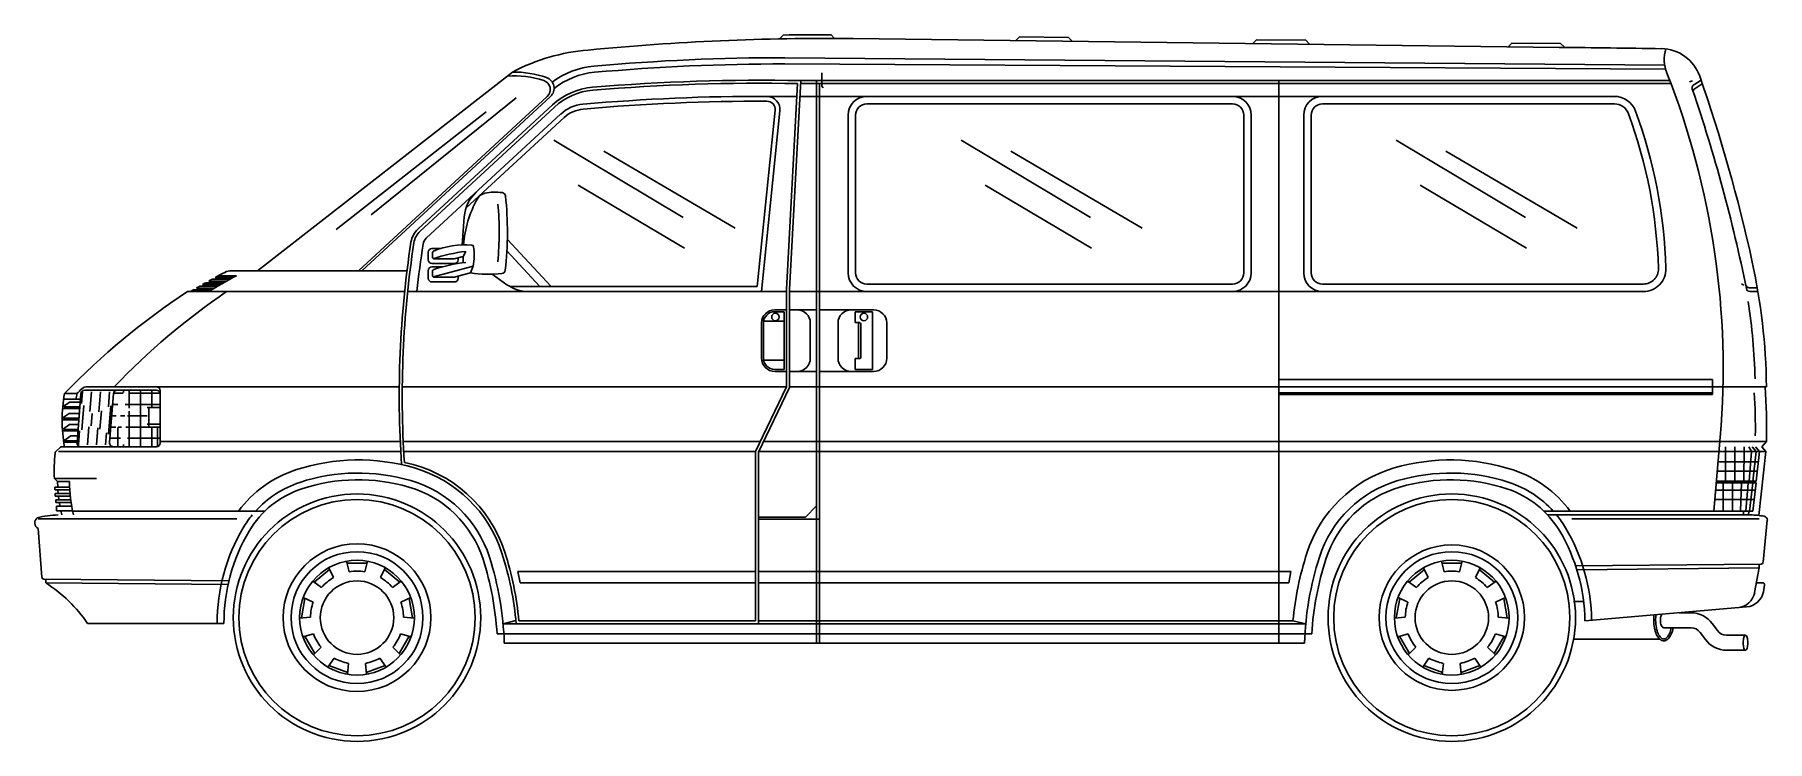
# Model space of a CAD drawing. Extents: x 0 to 4.62, y 0 to 1.89.
import ezdxf

# ---------------------------------------------------------------- set-up
doc = ezdxf.new("R2010")
doc.units = 0
doc.header["$LTSCALE"] = 0.0006
doc.header["$MEASUREMENT"] = 0
doc.layers.get('0').update_dxf_attribs({"linetype": 'CONTINUOUS'})

msp = doc.modelspace()

# ---------------------------------------------------------------- linework, layer by layer
for p, q in [((1.9953, 1.8842), (1.9851, 1.874)), ((2.122, 1.8853), (2.132, 1.8752)), ((2.182, 1.8749), (4.0651, 1.8513)), ((2.6253, 1.8794), (2.6154, 1.8695)), ((2.6253, 1.8794), (2.7559, 1.878)), ((2.7559, 1.878), (2.766, 1.8679)), ((3.2575, 1.8715), (3.2476, 1.8616)), ((3.2575, 1.8715), (3.3891, 1.8701)), ((3.3891, 1.8701), (3.3992, 1.86)), ((3.939, 1.8629), (3.9291, 1.853)), ((3.939, 1.8629), (4.0688, 1.8616)), ((4.0688, 1.8616), (4.0789, 1.8515)), ((1.9992, 1.8073), (4.3487, 1.7936)), ((1.9994, 1.8238), (4.3465, 1.8037)), ((0.5933, 1.2556), (1.2732, 1.7855)), ((2.0419, 1.763), (2.0117, 1.2053)), ((2.0419, 1.763), (4.3599, 1.763)), ((2.0844, 1.763), (2.0844, 0.2621)), ((2.0984, 1.783), (2.0984, 1.748)), ((3.3174, 1.763), (3.3174, 0.2621)), ((4.4201, 1.7621), (4.4128, 1.7592)), ((4.4433, 1.7641), (4.4239, 1.7517)), ((1.3658, 1.7204), (0.8628, 1.2556)), ((1.3744, 1.7203), (0.8717, 1.2556)), ((0.8961, 1.4042), (1.2831, 1.7165)), ((1.9519, 1.7206), (2.0316, 1.7206)), ((2.0334, 1.7547), (2.0037, 1.2057)), ((2.0396, 1.7206), (4.2121, 1.7206)), ((2.0415, 1.755), (4.363, 1.755)), ((2.0924, 1.755), (2.0924, 0.2621)), ((2.0984, 1.748), (2.1014, 1.7435)), ((4.4466, 1.7544), (4.4272, 1.7419)), ((0.8028, 1.3652), (1.2033, 1.6798)), ((1.3796, 1.6978), (1.0209, 1.3662)), ((1.385, 1.6919), (1.0263, 1.3604)), ((1.402, 1.6736), (1.0433, 1.342)), ((1.4108, 1.664), (1.149, 1.422)), ((1.9254, 1.2131), (1.9736, 1.6834)), ((1.9371, 1.2001), (1.9866, 1.682)), ((2.1684, 1.6706), (2.1684, 1.25)), ((2.1884, 1.6706), (2.1884, 1.25)), ((2.2184, 1.7006), (3.1934, 1.7006)), ((3.2234, 1.25), (3.2234, 1.6706)), ((3.2434, 1.25), (3.2434, 1.6706)), ((3.3834, 1.25), (3.3834, 1.6706)), ((3.4034, 1.25), (3.4034, 1.6706)), ((3.4334, 1.7006), (4.2121, 1.7006)), ((1.7286, 1.3972), (1.3837, 1.6036)), ((1.867, 1.369), (1.5167, 1.5747)), ((2.8146, 1.3972), (2.4697, 1.6036)), ((2.953, 1.369), (2.6027, 1.5747)), ((3.9746, 1.3972), (3.6297, 1.6036)), ((4.113, 1.369), (3.7627, 1.5747)), ((1.4479, 1.4841), (1.7315, 1.3155)), ((2.5339, 1.4841), (2.8175, 1.3155)), ((3.6939, 1.4841), (3.9775, 1.3155)), ((1.1446, 1.3995), (1.1386, 1.3243)), ((1.0484, 1.305), (1.0484, 1.2845)), ((1.0827, 1.315), (1.0584, 1.315)), ((1.0594, 1.3034), (1.0594, 1.2921)), ((1.1484, 1.3071), (1.1416, 1.2937)), ((1.3464, 1.2131), (1.2582, 1.3086)), ((1.2593, 1.3397), (1.3764, 1.2131)), ((0.5244, 1.2556), (0.9914, 1.2556)), ((1.0484, 1.2561), (1.0484, 1.2355)), ((1.1184, 1.2745), (1.0584, 1.2745)), ((1.0874, 1.2661), (1.0584, 1.2661)), ((1.0594, 1.2542), (1.0594, 1.2432)), ((1.0619, 1.2389), (1.1084, 1.2515)), ((1.1174, 1.2871), (1.0644, 1.2871)), ((1.1084, 1.2515), (1.1684, 1.2678)), ((1.1174, 1.2871), (1.1416, 1.2937)), ((1.1174, 1.2382), (1.1609, 1.25)), ((1.1284, 1.2901), (1.1284, 1.2845)), ((1.1416, 1.2937), (1.1416, 1.2766)), ((1.1684, 1.2678), (1.1609, 1.25)), ((0.4704, 1.2047), (0.4224, 1.2047)), ((0.4783, 1.2093), (0.4303, 1.2093)), ((0.4864, 1.214), (0.4384, 1.214)), ((0.4945, 1.2187), (0.4465, 1.2187)), ((0.5028, 1.2233), (0.4548, 1.2233)), ((0.5111, 1.228), (0.4631, 1.228)), ((0.5195, 1.2327), (0.4715, 1.2327)), ((0.5281, 1.2373), (0.4801, 1.2373)), ((0.5368, 1.242), (0.4888, 1.242)), ((1.1184, 1.2255), (1.0584, 1.2255)), ((1.1174, 1.2382), (1.0644, 1.2382)), ((1.1284, 1.2412), (1.1284, 1.2355)), ((1.2186, 1.2461), (1.2584, 1.2182)), ((1.2664, 1.2131), (1.9254, 1.2131)), ((2.0037, 1.2057), (2.0038, 0.946)), ((2.0117, 1.2057), (2.0118, 0.9442)), ((2.2184, 1.22), (3.1934, 1.22)), ((3.4334, 1.22), (4.2896, 1.22)), ((4.5512, 1.2209), (4.5572, 1.2173)), ((4.5719, 1.21), (4.5933, 1.21)), ((0.9849, 1.2), (0.4066, 1.2)), ((0.993, 1.2001), (2.0034, 1.2001)), ((2.0117, 1.2), (4.2896, 1.2)), ((4.5739, 1.2), (4.595, 1.2)), ((1.9374, 1.1161), (1.9374, 1.022)), ((1.9424, 1.1211), (1.9974, 1.1211)), ((1.9424, 1.1161), (1.9424, 1.022)), ((1.9724, 1.1511), (2.0037, 1.1511)), ((1.9724, 1.1461), (1.9974, 1.1461)), ((1.9974, 1.1461), (1.9974, 0.992)), ((2.0117, 1.1511), (2.0324, 1.1511)), ((2.0117, 1.1511), (2.0844, 1.1511)), ((2.0674, 1.1161), (2.0674, 1.022)), ((2.0924, 1.1511), (2.2364, 1.1511)), ((2.1414, 1.1161), (2.1414, 1.022)), ((2.1874, 1.1461), (2.2334, 1.1461)), ((2.1874, 1.1461), (2.1874, 1.1171)), ((2.1874, 1.1171), (2.1974, 1.1171)), ((2.1964, 1.1171), (2.1964, 1.021)), ((2.2024, 1.1121), (2.2024, 1.026)), ((2.2334, 1.1461), (2.2334, 0.992)), ((2.2714, 1.1161), (2.2714, 1.022)), ((1.9424, 1.017), (1.9974, 1.017)), ((2.1874, 1.021), (2.1974, 1.021)), ((2.1874, 1.021), (2.1874, 0.992)), ((1.9724, 0.992), (1.9974, 0.992)), ((1.9724, 0.987), (2.0038, 0.987)), ((2.0118, 0.987), (2.0324, 0.987)), ((2.0118, 0.987), (2.0844, 0.987)), ((2.0924, 0.987), (2.2364, 0.987)), ((2.1874, 0.992), (2.2334, 0.992)), ((0.0784, 0.9276), (0.1114, 0.9276)), ((0.1116, 0.7968), (0.1218, 0.9278)), ((0.1238, 0.9015), (0.1262, 0.932)), ((0.3234, 0.937), (0.1318, 0.937)), ((0.1385, 0.946), (0.9712, 0.946)), ((0.1462, 0.8802), (0.1503, 0.932)), ((0.1702, 0.8788), (0.1744, 0.932)), ((0.1953, 0.8921), (0.1985, 0.932)), ((0.1986, 0.7968), (0.2088, 0.9278)), ((0.2089, 0.9285), (0.2344, 0.9285)), ((0.2359, 0.9302), (0.2359, 0.937)), ((0.2506, 0.9285), (0.3333, 0.9285)), ((0.2509, 0.8887), (0.2509, 0.937)), ((0.2809, 0.786), (0.2809, 0.937)), ((0.3109, 0.892), (0.3109, 0.937)), ((0.3334, 0.796), (0.3334, 0.936)), ((0.9792, 0.946), (2.0038, 0.946)), ((2.0038, 0.946), (1.9217, 0.773)), ((2.0118, 0.9442), (1.9297, 0.7712)), ((2.0118, 0.946), (4.6176, 0.946)), ((4.4734, 0.965), (3.3174, 0.965)), ((3.3174, 0.93), (4.4734, 0.93)), ((3.3174, 0.925), (4.4734, 0.925)), ((4.4734, 0.925), (4.4734, 0.965)), ((0.0732, 0.892), (0.0922, 0.905)), ((0.0732, 0.888), (0.1187, 0.888)), ((0.076, 0.913), (0.1207, 0.913)), ((0.0772, 0.892), (0.119, 0.892)), ((0.0922, 0.905), (0.12, 0.905)), ((0.1244, 0.8313), (0.1294, 0.8962)), ((0.1726, 0.8328), (0.1765, 0.8821)), ((0.1957, 0.8198), (0.2016, 0.8954)), ((0.2065, 0.8985), (0.2204, 0.8985)), ((0.2402, 0.8985), (0.3334, 0.8985)), ((0.2509, 0.786), (0.2509, 0.8806)), ((0.2984, 0.891), (0.3334, 0.891)), ((0.3034, 0.837), (0.3034, 0.892)), ((0.0719, 0.862), (0.0909, 0.875)), ((0.0719, 0.858), (0.1164, 0.858)), ((0.0729, 0.832), (0.0919, 0.845)), ((0.0759, 0.862), (0.1167, 0.862)), ((0.0769, 0.832), (0.1143, 0.832)), ((0.0909, 0.875), (0.1177, 0.875)), ((0.0919, 0.845), (0.1153, 0.845)), ((0.1393, 0.791), (0.143, 0.8394)), ((0.1493, 0.842), (0.1519, 0.8749)), ((0.1633, 0.791), (0.1669, 0.836)), ((0.2018, 0.8385), (0.2152, 0.8385)), ((0.2042, 0.8685), (0.2163, 0.8685)), ((0.2209, 0.786), (0.2209, 0.8372)), ((0.2211, 0.8385), (0.2306, 0.8385)), ((0.2274, 0.8685), (0.2389, 0.8685)), ((0.242, 0.8385), (0.2984, 0.8385)), ((0.2466, 0.8685), (0.2984, 0.8685)), ((0.2984, 0.846), (0.3334, 0.846)), ((0.2984, 0.8385), (0.3334, 0.8385)), ((0.3109, 0.786), (0.3109, 0.837)), ((0.3259, 0.7863), (0.3259, 0.837)), ((0.0709, 0.786), (0.3234, 0.786)), ((0.0729, 0.828), (0.114, 0.828)), ((0.0762, 0.802), (0.0952, 0.815)), ((0.0762, 0.798), (0.1117, 0.798)), ((0.0802, 0.802), (0.112, 0.802)), ((0.0952, 0.815), (0.113, 0.815)), ((0.1152, 0.791), (0.1181, 0.8286)), ((0.1874, 0.791), (0.1899, 0.823)), ((0.1995, 0.8085), (0.2272, 0.8085)), ((0.2359, 0.786), (0.2359, 0.7918)), ((0.2461, 0.8085), (0.3334, 0.8085)), ((0.3334, 0.8), (0.9736, 0.8)), ((0.9816, 0.8), (1.9345, 0.8)), ((1.9434, 0.8), (4.6175, 0.8)), ((2.0924, 0.786), (2.0924, 0.593)), ((4.4945, 0.8119), (4.4777, 0.6139)), ((4.5084, 0.6943), (4.5084, 0.786)), ((4.5334, 0.6943), (4.5334, 0.786)), ((4.5574, 0.6943), (4.5584, 0.786)), ((4.5711, 0.786), (4.5774, 0.773)), ((4.5796, 0.786), (4.5904, 0.773)), ((4.5886, 0.786), (4.5994, 0.773)), ((4.6175, 0.8), (4.6056, 0.786)), ((4.6056, 0.786), (4.6164, 0.773)), ((0.0545, 0.772), (0.0674, 0.7846)), ((0.0624, 0.773), (0.975, 0.773)), ((0.983, 0.773), (1.9217, 0.773)), ((1.9217, 0.773), (1.9217, 0.3216)), ((1.9297, 0.7712), (1.9297, 0.3136)), ((1.9306, 0.773), (4.6164, 0.773)), ((2.0844, 0.781), (2.0844, 0.628)), ((4.4888, 0.7455), (4.5963, 0.7455)), ((4.5994, 0.773), (4.4912, 0.773)), ((4.5774, 0.773), (4.5715, 0.6943)), ((4.5904, 0.773), (4.5815, 0.6943)), ((4.5994, 0.773), (4.5905, 0.6943)), ((4.6164, 0.773), (4.5976, 0.6027)), ((0.0514, 0.7008), (0.1634, 0.7008)), ((0.0599, 0.693), (0.0514, 0.7008)), ((4.4845, 0.6943), (4.5905, 0.6943)), ((4.4867, 0.7205), (4.5935, 0.7205)), ((4.5855, 0.6943), (4.585, 0.6893)), ((0.0521, 0.671), (0.0521, 0.678)), ((0.0521, 0.678), (0.0919, 0.678)), ((0.0521, 0.671), (0.0923, 0.671)), ((0.0532, 0.654), (0.0532, 0.661)), ((0.0532, 0.661), (0.0931, 0.661)), ((0.0532, 0.654), (0.0938, 0.654)), ((0.0599, 0.693), (0.0604, 0.678)), ((0.0599, 0.693), (0.0914, 0.693)), ((0.0608, 0.671), (0.0616, 0.661)), ((0.0623, 0.654), (0.0635, 0.644)), ((4.4822, 0.6705), (4.5879, 0.6705)), ((4.4845, 0.6893), (4.59, 0.6893)), ((4.5018, 0.6139), (4.5018, 0.6893)), ((4.5268, 0.6139), (4.5268, 0.6893)), ((4.5488, 0.6139), (4.5508, 0.6893)), ((4.569, 0.6893), (4.5625, 0.6139)), ((4.581, 0.6893), (4.5725, 0.6139)), ((4.59, 0.6893), (4.5815, 0.6139)), ((0.0548, 0.637), (0.0548, 0.644)), ((0.0548, 0.644), (0.095, 0.644)), ((0.0548, 0.637), (0.096, 0.637)), ((0.057, 0.615), (0.057, 0.627)), ((0.057, 0.627), (0.0977, 0.627)), ((0.057, 0.615), (0.1, 0.615)), ((0.0645, 0.637), (0.0662, 0.627)), ((0.0685, 0.615), (0.0709, 0.604)), ((0.1002, 0.6139), (0.6125, 0.6139)), ((2.0544, 0.598), (2.0844, 0.628)), ((4.5815, 0.6139), (4.0243, 0.6139)), ((4.5754, 0.604), (4.0339, 0.604)), ((4.4802, 0.6455), (4.5851, 0.6455)), ((4.5571, 0.6139), (4.556, 0.604)), ((4.5711, 0.6139), (4.57, 0.604)), ((0.0077, 0.5936), (0.5378, 0.5936)), ((0.0084, 0.5679), (0.0181, 0.4376)), ((1.9297, 0.598), (2.0544, 0.598)), ((1.9297, 0.593), (2.0924, 0.593)), ((4.5984, 0.5936), (4.099, 0.5936)), ((4.62, 0.5897), (4.6087, 0.4776)), ((0.7955, 0.4369), (0.783, 0.4631)), ((0.8306, 0.4804), (0.8379, 0.4523)), ((0.8318, 0.4756), (0.885, 0.4756)), ((0.8789, 0.4523), (0.8862, 0.4804)), ((0.9338, 0.4631), (0.9213, 0.4369)), ((3.7155, 0.4369), (3.703, 0.4631)), ((3.7506, 0.4804), (3.7579, 0.4523)), ((3.7518, 0.4756), (3.805, 0.4756)), ((3.7989, 0.4523), (3.8062, 0.4804)), ((3.8538, 0.4631), (3.8413, 0.4369)), ((4.6038, 0.4729), (4.1088, 0.4679)), ((4.5984, 0.4628), (4.112, 0.4579)), ((4.5984, 0.4628), (4.5862, 0.3972)), ((4.5984, 0.4728), (4.5984, 0.4628)), ((0.023, 0.4329), (0.5144, 0.428)), ((0.0284, 0.4328), (0.0284, 0.4228)), ((0.0284, 0.4228), (0.5142, 0.418)), ((0.7404, 0.4274), (0.7641, 0.4105)), ((0.7445, 0.4245), (0.7852, 0.4586)), ((0.9316, 0.4586), (0.9723, 0.4245)), ((0.9527, 0.4105), (0.9764, 0.4274)), ((1.2874, 0.453), (1.9217, 0.453)), ((1.2874, 0.453), (1.2934, 0.423)), ((1.2934, 0.423), (1.9217, 0.423)), ((1.9297, 0.453), (3.3494, 0.453)), ((1.9297, 0.423), (3.3434, 0.423)), ((3.3494, 0.453), (3.3434, 0.423)), ((3.6604, 0.4274), (3.6841, 0.4105)), ((3.6645, 0.4245), (3.7052, 0.4586)), ((3.8516, 0.4586), (3.8923, 0.4245)), ((3.8727, 0.4105), (3.8964, 0.4274)), ((4.591, 0.423), (4.608, 0.423)), ((4.6129, 0.4171), (4.6096, 0.3992)), ((0.7104, 0.3291), (0.7196, 0.3815)), ((0.7415, 0.3714), (0.7151, 0.3835)), ((1.0017, 0.3835), (0.9753, 0.3714)), ((0.9972, 0.3815), (1.0064, 0.3291)), ((3.6304, 0.3291), (3.6396, 0.3815)), ((3.6615, 0.3714), (3.6351, 0.3835)), ((3.9217, 0.3835), (3.8953, 0.3714)), ((3.9172, 0.3815), (3.9264, 0.3291)), ((4.1034, 0.373), (4.13, 0.373)), ((0.7054, 0.3287), (0.7344, 0.331)), ((0.9824, 0.331), (1.0114, 0.3287)), ((3.6254, 0.3287), (3.6544, 0.331)), ((3.9024, 0.331), (3.9314, 0.3287)), ((4.1333, 0.3213), (4.5648, 0.3586)), ((4.3848, 0.343), (4.4166, 0.343)), ((0.14, 0.314), (0.5035, 0.314)), ((0.7422, 0.2866), (0.7142, 0.2789)), ((0.7456, 0.2342), (0.719, 0.2802)), ((0.9978, 0.2802), (0.9712, 0.2342)), ((1.0026, 0.2789), (0.9746, 0.2866)), ((1.2319, 0.2871), (3.4049, 0.2871)), ((1.2479, 0.3136), (1.2822, 0.3224)), ((3.3889, 0.3136), (1.2479, 0.3136)), ((1.9217, 0.3216), (1.2903, 0.3216)), ((3.3545, 0.3216), (1.9297, 0.3216)), ((3.3889, 0.3136), (3.3545, 0.3216)), ((3.6622, 0.2866), (3.6342, 0.2789)), ((3.6656, 0.2342), (3.639, 0.2802)), ((3.9178, 0.2802), (3.8912, 0.2342)), ((3.9226, 0.2789), (3.8946, 0.2866)), ((4.3438, 0.303), (4.4166, 0.303)), ((4.4409, 0.2907), (4.4547, 0.2717)), ((4.4731, 0.3143), (4.487, 0.2953)), ((4.5113, 0.283), (4.5618, 0.283)), ((0.742, 0.2307), (0.7628, 0.2511)), ((0.9541, 0.2511), (0.9748, 0.2307)), ((1.2511, 0.2621), (3.3857, 0.2621)), ((3.662, 0.2307), (3.6828, 0.2511)), ((3.8741, 0.2511), (3.8948, 0.2307)), ((4.1024, 0.273), (4.3325, 0.273)), ((4.5113, 0.243), (4.5618, 0.243)), ((0.7973, 0.2221), (0.7808, 0.1981)), ((0.8336, 0.1841), (0.7836, 0.2023)), ((0.8331, 0.1791), (0.8359, 0.2081)), ((0.881, 0.2081), (0.8837, 0.1791)), ((0.9332, 0.2023), (0.8832, 0.1841)), ((0.936, 0.1981), (0.9195, 0.2221)), ((3.7173, 0.2221), (3.7008, 0.1981)), ((3.7536, 0.1841), (3.7036, 0.2023)), ((3.7531, 0.1791), (3.7559, 0.2081)), ((3.801, 0.2081), (3.8037, 0.1791)), ((3.8532, 0.2023), (3.8032, 0.1841)), ((3.856, 0.1981), (3.8395, 0.2221))]:
    msp.add_line(p, q)
for points in [[(4.318, 0.3372, 0.02972), (4.3171, 0.323, 0.044481), (4.319, 0.3018, 0.057948), (4.3239, 0.2857, 0.100134), (4.3333, 0.2722, 0.192904), (4.3438, 0.268, 0.192904), (4.3544, 0.2722, 0.100134), (4.3638, 0.2857, 0.062202), (4.3688, 0.303, 0.000739)], [(4.3231, 0.3377, 0.031985), (4.3221, 0.323, 0.044481), (4.324, 0.3027, 0.057948), (4.3285, 0.2876, 0.100134), (4.3367, 0.2759, 0.192904), (4.3438, 0.273, 0.192904), (4.351, 0.2759, 0.100134), (4.3592, 0.2876, 0.057948), (4.3637, 0.3027, 0.000739), (4.3638, 0.303, 0.044481)], [(4.3383, 0.339, 0.08008), (4.3355, 0.3311, 0.046723), (4.3347, 0.323, 0.046723), (4.3355, 0.3149, 0.06038), (4.3374, 0.3089, 0.101748), (4.3408, 0.3042, 0.18642), (4.3438, 0.303, 0.18642)]]:
    msp.add_lwpolyline(points, format="xyb")
msp.add_lwpolyline([(4.5618, 0.283, 0.236985), (4.56, 0.2821, 0.085423), (4.5575, 0.2771, 0.043051), (4.5562, 0.2712, 0.031776), (4.5557, 0.263, 0.031776), (4.5562, 0.2548, 0.043051), (4.5575, 0.2489, 0.085423), (4.56, 0.2439, 0.236985), (4.5618, 0.243, 0.236985), (4.5637, 0.2439, 0.085423), (4.5662, 0.2489, 0.043051), (4.5675, 0.2548, 0.031776), (4.568, 0.263, 0.031776), (4.5675, 0.2712, 0.043051), (4.5662, 0.2771, 0.085423), (4.5637, 0.2821, 0.236985)], format="xyb", close=True)
for centre, radius in [((1.9744, 1.132), 0.01), ((2.2104, 1.132), 0.01), ((0.8584, 0.33), 0.33), ((3.7784, 0.33), 0.33), ((0.8584, 0.33), 0.315), ((3.7784, 0.33), 0.315), ((0.8584, 0.33), 0.197), ((3.7784, 0.33), 0.194), ((0.8584, 0.33), 0.176), ((0.8584, 0.33), 0.153), ((3.7784, 0.33), 0.176), ((3.7784, 0.33), 0.153), ((0.8584, 0.33), 0.098), ((3.7784, 0.33), 0.098)]:
    msp.add_circle(centre, radius)
for centre, radius, start, end in [((2.1138, -4.7291), 6.6043, 89.40852, 95.55323), ((2.1138, -4.7291), 6.6143, 89.92927, 91.0272), ((3.5109, -51.8295), 53.6837, 89.11756, 89.40852), ((1.5182, 1.3207), 0.5254, 94.7498, 117.7945), ((1.9992, -3.9187), 5.7425, 90, 95.08542), ((1.9992, -3.9187), 5.726, 90, 95.0854), ((4.336, 1.7379), 0.11, 19.2326, 89.1176), ((4.4449, 1.8195), 0.0997, 163.9516, 201.4854), ((1.2768, 1.523), 0.2525, 71.5531, 93.8896), ((1.2768, 1.523), 0.2625, 70.5986, 90.7812), ((1.3488, 1.7388), 0.025, 312.7483, 71.5531), ((1.354, 1.7423), 0.03, 312.7483, 70.5986), ((1.5094, 1.5856), 0.2165, 95.0854, 126.9502), ((1.5094, 1.5856), 0.2, 95.0854, 128.8047), ((1.9351, -3.6332), 5.3969, 88.866, 94.7644), ((2.3511, 0.9937), 2.1511, 355.1516, 21.525), ((0.3982, 0.3641), 4.2805, 12.3886, 19.2326), ((1.5018, 1.5656), 0.18, 94.7644, 132.7483), ((1.5018, 1.5656), 0.172, 94.7644, 132.7483), ((1.9351, -3.6332), 5.3539, 89.8203, 95.0815), ((1.9351, -3.6332), 5.3889, 88.954, 94.7644), ((1.9517, 1.6856), 0.035, 354.1414, 89.8203), ((2.2184, 1.6706), 0.05, 90, 180), ((3.1934, 1.6706), 0.05, 0, 90), ((3.4334, 1.6706), 0.05, 90, 180), ((4.2121, 1.6606), 0.06, 20.1196, 90), ((4.4293, 1.7432), 0.01, 122.7395, 198.8876), ((0.3982, 0.3641), 4.2505, 11.4523, 18.8876), ((4.4326, 1.7335), 0.01, 122.7395, 198.749), ((1.4697, 1.6), 0.1, 95.0815, 132.7483), ((1.4697, 1.6), 0.087, 95.0815, 132.7483), ((1.9351, -3.6332), 5.3409, 89.8203, 95.0815), ((1.9517, 1.6856), 0.022, 354.1414, 89.8203), ((2.2184, 1.6706), 0.03, 90, 180), ((3.1934, 1.6706), 0.03, 0, 90), ((3.4334, 1.6706), 0.03, 90, 180), ((4.2121, 1.6606), 0.04, 20.1196, 90), ((3.0088, 1.2198), 1.3215, 1.7972, 20.1196), ((3.0088, 1.2198), 1.3415, 1.7972, 20.1196), ((1.4412, 1.3015), 0.2996, 150.8529, 175.6113), ((1.2443, 1.3916), 0.1, 132.7483, 175.442), ((1.2057, 1.4328), 0.03, 102.9293, 150.8529), ((1.227, 1.34), 0.1252, 81.2963, 102.9293), ((0.3505, 1.3584), 0.8871, 354.8871, 4.852), ((1.2444, 1.4539), 0.01, 6.1004, 81.2963), ((0.3505, 1.3584), 0.9091, 353.5743, 6.1004), ((1.0616, 1.3222), 0.06, 132.7483, 170.947), ((1.0616, 1.3222), 0.052, 132.7483, 170.947), ((1.0616, 1.3222), 0.027, 132.7483, 170.947), ((3.6687, 0.9213), 2.6977, 171.2512, 183.8917), ((3.6704, 0.9212), 2.6914, 171.2549, 183.7694), ((3.4908, 0.9351), 2.4868, 170.947, 173.8828), ((1.0584, 1.305), 0.01, 90, 180), ((1.0644, 1.3034), 0.005, 111.784, 180), ((1.2039, 0.851), 0.4594, 96.9319, 108.0204), ((1.1484, 1.0932), 0.2314, 86.012, 111.784), ((1.1642, 1.319), 0.005, 9.2731, 86.012), ((1.0218, 1.2957), 0.1492, 349.2151, 9.2731), ((1.327, -0.3259), 1.778, 117.506, 118.4476), ((0.5244, 1.2156), 0.04, 90, 117.506), ((1.0584, 1.2845), 0.01, 180, 270), ((1.0584, 1.2561), 0.01, 90, 180), ((1.0644, 1.2921), 0.005, 180, 270), ((1.0644, 1.2542), 0.005, 107.8726, 180), ((1.2039, 0.8217), 0.4594, 96.9319, 107.8726), ((1.1184, 1.2845), 0.01, 270, 0), ((1.211, 1.5605), 0.3145, 260.8413, 276.2011), ((1.2439, 1.2578), 0.01, 276.2011, 353.5743), ((2.2184, 1.25), 0.05, 180, 270), ((2.2184, 1.25), 0.03, 180, 270), ((3.1934, 1.25), 0.03, 270, 0), ((3.1934, 1.25), 0.05, 270, 0), ((3.4334, 1.25), 0.05, 180, 270), ((3.4334, 1.25), 0.03, 180, 270), ((4.2896, 1.26), 0.06, 270, 1.7972), ((4.2896, 1.26), 0.04, 270, 1.7972), ((2.958, 0.9264), 1.6597, 0.6784, 12.3886), ((1.327, -0.3259), 1.778, 120.5845, 120.8787), ((1.327, -0.3259), 1.778, 119.9881, 120.2876), ((1.343, -0.3259), 1.778, 120.2876, 120.5845), ((1.327, -0.3259), 1.778, 119.3807, 119.6858), ((1.343, -0.3259), 1.778, 119.6858, 119.9881), ((1.375, -0.3259), 1.778, 118.1303, 120.8787), ((1.327, -0.3259), 1.778, 118.7617, 119.0727), ((1.343, -0.3259), 1.778, 119.0727, 119.3807), ((1.343, -0.3259), 1.778, 118.4476, 118.7617), ((1.0584, 1.2355), 0.01, 180, 270), ((1.0644, 1.2432), 0.005, 180, 270), ((1.1184, 1.2355), 0.01, 270, 0), ((1.3158, 1.3001), 0.1, 234.983, 270), ((4.5719, 1.22), 0.01, 191.5895, 270), ((4.5739, 1.21), 0.01, 191.4523, 270), ((1.4396, -0.3784), 1.8865, 123.2045, 136.1849), ((1.5815, -0.3666), 1.8977, 124.3572, 136.236), ((2.958, 0.9264), 1.6297, 1.43, 8.7237), ((1.9724, 1.1161), 0.035, 90, 180), ((1.9724, 1.1161), 0.03, 90, 180), ((2.0324, 1.1161), 0.035, 0, 90), ((2.1764, 1.1161), 0.035, 90, 180), ((2.1974, 1.1121), 0.005, 360, 90), ((2.2364, 1.1161), 0.035, 0, 90), ((1.9724, 1.022), 0.035, 180, 270), ((1.9724, 1.022), 0.03, 180, 270), ((2.0324, 1.022), 0.035, 270, 0), ((2.1764, 1.022), 0.035, 180, 270), ((2.1974, 1.026), 0.005, 270, 360), ((2.2364, 1.022), 0.035, 270, 0), ((0.4686, 0.8562), 0.3967, 169.6343, 190.1979), ((0.5016, 0.8562), 0.3967, 169.6343, 171.7737), ((1.352, -0.3459), 1.778, 133.653, 134.2498), ((0.1318, 0.927), 0.01, 90, 175.5189), ((0.1385, 0.926), 0.02, 90, 133.653), ((0.2188, 0.927), 0.01, 90, 175.5189), ((0.3234, 0.936), 0.01, 0, 90), ((0.3234, 0.927), 0.01, 0, 90), ((3.2837, 0.8397), 1.3044, 358.9207, 3.9477), ((3.2837, 0.8397), 1.3344, 358.297, 4.5711), ((0.0709, 0.781), 0.005, 90, 134.5185), ((0.1215, 0.796), 0.01, 175.5189, 270), ((0.2085, 0.796), 0.01, 175.5189, 270), ((0.3234, 0.796), 0.01, 270, 0), ((0.4869, 0.7241), 0.4361, 174.1074, 183.0734), ((0.058, 0.7684), 0.005, 134.5185, 174.1074), ((0.8618, 0.2164), 0.5344, 73.7096, 108.2256), ((0.9144, 0.3961), 0.3551, 17.7699, 78.5602), ((3.775, 0.2164), 0.5344, 71.7744, 106.2904), ((0.7918, 0.4292), 0.3104, 108.2256, 143.4718), ((0.8618, 0.2164), 0.4994, 73.7096, 108.2256), ((0.8618, 0.2164), 0.4814, 73.7096, 108.2256), ((0.9144, 0.3961), 0.3121, 17.7699, 73.7096), ((0.9144, 0.3961), 0.3471, 17.7699, 73.7096), ((3.7224, 0.3961), 0.3471, 106.2904, 162.2301), ((3.7224, 0.3961), 0.3121, 106.2904, 162.2301), ((3.775, 0.2164), 0.4994, 71.7744, 106.2904), ((3.775, 0.2164), 0.4814, 71.7744, 106.2904), ((3.845, 0.4292), 0.3104, 36.5282, 71.7744), ((0.5025, 0.6986), 0.4111, 180.787, 193.3045), ((0.7918, 0.4292), 0.2574, 108.2256, 149.2853), ((0.7918, 0.4292), 0.2754, 108.2256, 137.8662), ((0.9144, 0.3961), 0.2941, 17.7699, 73.7096), ((3.7224, 0.3961), 0.2941, 106.2904, 162.2301), ((3.845, 0.4292), 0.2574, 30.7147, 71.7744), ((3.845, 0.4292), 0.2754, 42.1338, 71.7744), ((0.0628, 0.3942), 0.2098, 90.3861, 105.8857), ((0.7918, 0.4292), 0.2754, 140.5896, 149.2853), ((3.845, 0.4292), 0.2754, 30.7147, 39.4104), ((4.574, 0.3942), 0.2098, 79.5904, 89.6139), ((0.0148, 0.5828), 0.0162, 125.5603, 246.7947), ((0.9807, 0.3169), 0.4952, 149.2853, 180.2543), ((0.9807, 0.3169), 0.4772, 149.2853, 180.3449), ((3.6561, 0.3169), 0.4772, 0.5219, 30.7147), ((3.6561, 0.3169), 0.4952, 0.6828, 30.7147), ((4.6101, 0.5907), 0.01, 354.2504, 79.5904), ((0.4161, 0.2364), 0.8174, 3.55, 17.7699), ((0.4161, 0.2364), 0.8354, 1.757, 17.7699), ((0.4161, 0.2364), 0.8704, 5.086, 17.7699), ((0.4161, 0.2364), 0.8784, 5.5636, 17.7699), ((4.2208, 0.2364), 0.8704, 162.2301, 174.3851), ((4.2208, 0.2364), 0.8354, 162.2301, 178.243), ((4.2208, 0.2364), 0.8174, 162.2301, 176.45), ((4.6037, 0.4779), 0.005, 271.1573, 355.9144), ((0.0231, 0.4379), 0.005, 184.0856, 268.8427), ((-0.1784, 0.0988), 0.3843, 34.0499, 57.4469), ((0.8584, 0.33), 0.124, 120.4792, 139.5208), ((0.8584, 0.33), 0.124, 80.4792, 99.5208), ((0.8584, 0.33), 0.124, 40.4792, 59.5208), ((3.7784, 0.33), 0.124, 120.4792, 139.5208), ((3.7784, 0.33), 0.124, 80.4792, 99.5208), ((3.7784, 0.33), 0.124, 40.4792, 59.5208), ((4.608, 0.418), 0.005, 349.4913, 90), ((0.8584, 0.33), 0.124, 160.4792, 179.5208), ((0.8584, 0.33), 0.124, 0.4792, 19.5208), ((3.7784, 0.33), 0.124, 160.4792, 179.5208), ((3.7784, 0.33), 0.124, 0.4792, 19.5208), ((4.5371, 0.4063), 0.05, 274.9392, 349.4913), ((4.5605, 0.4084), 0.05, 274.9392, 349.4913), ((4.4166, 0.273), 0.07, 36.1582, 90), ((0.8584, 0.33), 0.124, 200.4792, 219.5208), ((0.8584, 0.33), 0.124, 320.4792, 339.5208), ((3.7784, 0.33), 0.124, 200.4792, 219.5208), ((3.7784, 0.33), 0.124, 320.4792, 339.5208), ((4.4166, 0.273), 0.03, 36.1582, 90), ((4.5113, 0.313), 0.03, 216.1582, 270), ((4.5113, 0.313), 0.07, 216.1582, 270), ((0.8584, 0.33), 0.124, 240.4792, 259.5208), ((0.8584, 0.33), 0.124, 280.4792, 299.5208), ((3.7784, 0.33), 0.124, 240.4792, 259.5208), ((3.7784, 0.33), 0.124, 280.4792, 299.5208)]:
    msp.add_arc(centre, radius, start, end)

doc.saveas('drawing.dxf')
